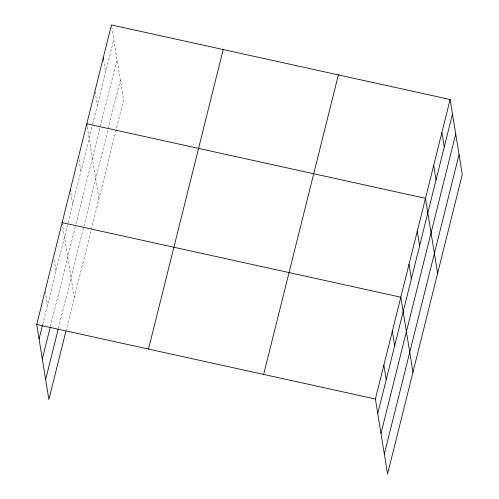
<?xml version="1.0" encoding="UTF-8"?>
<svg xmlns="http://www.w3.org/2000/svg" width="499" height="499" viewBox="0 0 499 499"><rect width="100%" height="100%" fill="white"/><g stroke="black" fill="none" stroke-linecap="round" stroke-linejoin="round"><path stroke-width="0.37" stroke-dasharray="2.5 1.87" d="M42.652 324.693L67.845 223.708M68.032 222.959L92.508 124.862M92.695 124.114L113.803 39.496M50.405 326.546L75.748 224.943M75.935 224.194L117.04 59.456M58.439 328.248L108.04 129.441M108.227 128.692L120.371 80.015M65.812 331.61L91.092 230.27M91.28 229.521L123.602 99.975L111.452 24.95M103.48 59.431L105.588 72.442M95.134 91.61L97.367 105.395M87.288 126.858L98.939 198.82M79.067 159.805L80.925 171.288M70.846 192.751L72.704 204.234M62.132 222.635L74.282 297.666M54.154 259.648L56.019 271.132M45.315 291.297L47.548 305.076"/><path stroke-width="0.75" d="M65.812 331.61L48.871 399.499L36.72 324.475L111.452 24.95L450.129 99.501L462.28 174.525L387.548 474.05L375.398 399.025L450.129 99.501M39.078 339.021L42.465 325.442M42.309 358.981L50.212 327.3M45.64 379.546L58.252 329.003M148.484 349.075L223.215 49.551M263.634 374.425L338.366 74.9M377.755 413.571L452.481 114.046M380.986 433.531L455.718 134M384.317 454.09L459.049 154.565M62.132 222.635L400.803 297.186L412.96 372.21M36.72 324.475L375.398 399.025M441.908 132.447L444.266 146.993M433.687 165.394L436.045 179.939M437.617 273.365L425.466 198.34L86.789 123.796L87.038 125.324M417.245 231.287L419.603 245.839M409.024 264.239L411.382 278.785M392.339 331.13L394.69 345.676M383.868 365.081L386.226 379.627M103.231 57.896L103.48 59.431M70.347 189.689L70.596 191.223"/></g></svg>
